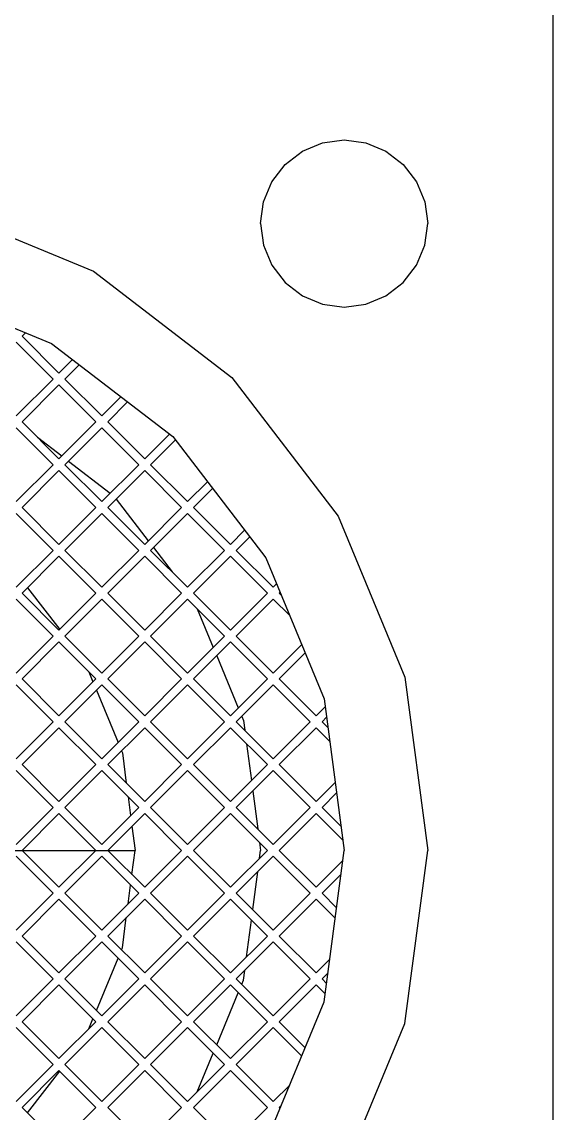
# Model space of a CAD drawing. Header units: inches. Extents: x 0 to 840, y -594 to 0.
# Drawn here: x 329.39 to 342.11, y -224.37 to -198.26 of the extents above; entities that cross this region are included whole.
import ezdxf

# ---------------------------------------------------------------- set-up
doc = ezdxf.new("R2010")
doc.units = ezdxf.units.IN
doc.header["$MEASUREMENT"] = 0

msp = doc.modelspace()

# ---------------------------------------------------------------- linework, layer by layer
at = {"color": 18, "true_color": 0x000000}
for p, q in [((342.106, -238.084), (342.106, -198.084)), ((342.106, -238.084), (342.106, -198.084)), ((342.106, -238.084), (342.106, -198.084)), ((342.106, -238.084), (342.106, -198.084)), ((336.106, -201.352), (336.588, -201.152)), ((336.106, -201.352), (336.588, -201.152)), ((336.588, -201.152), (337.106, -201.084)), ((336.588, -201.152), (337.106, -201.084)), ((337.106, -201.084), (337.624, -201.152)), ((337.106, -201.084), (337.624, -201.152)), ((337.624, -201.152), (338.106, -201.352)), ((337.624, -201.152), (338.106, -201.352)), ((335.692, -201.67), (336.106, -201.352)), ((335.692, -201.67), (336.106, -201.352)), ((338.106, -201.352), (338.52, -201.67)), ((338.106, -201.352), (338.52, -201.67)), ((335.374, -202.084), (335.692, -201.67)), ((335.374, -202.084), (335.692, -201.67)), ((338.52, -201.67), (338.838, -202.084)), ((338.52, -201.67), (338.838, -202.084)), ((335.174, -202.566), (335.374, -202.084)), ((335.174, -202.566), (335.374, -202.084)), ((338.838, -202.084), (339.038, -202.566)), ((338.838, -202.084), (339.038, -202.566)), ((327.248, -202.63), (331.106, -204.228)), ((327.248, -202.63), (331.106, -204.228)), ((335.106, -203.084), (335.174, -202.566)), ((335.106, -203.084), (335.174, -202.566)), ((339.038, -202.566), (339.106, -203.084)), ((339.038, -202.566), (339.106, -203.084)), ((335.106, -203.084), (335.174, -203.602)), ((335.106, -203.084), (335.174, -203.602)), ((339.038, -203.602), (339.106, -203.084)), ((339.038, -203.602), (339.106, -203.084)), ((335.174, -203.602), (335.374, -204.084)), ((335.174, -203.602), (335.374, -204.084)), ((338.838, -204.084), (339.038, -203.602)), ((338.838, -204.084), (339.038, -203.602)), ((335.374, -204.084), (335.692, -204.498)), ((335.374, -204.084), (335.692, -204.498)), ((338.52, -204.498), (338.838, -204.084)), ((338.52, -204.498), (338.838, -204.084)), ((331.106, -204.228), (334.42, -206.77)), ((331.106, -204.228), (334.42, -206.77)), ((326.73, -204.56), (330.106, -205.96)), ((326.73, -204.56), (330.106, -205.96)), ((335.692, -204.498), (336.106, -204.816)), ((335.692, -204.498), (336.106, -204.816)), ((338.106, -204.816), (338.52, -204.498)), ((338.106, -204.816), (338.52, -204.498)), ((336.106, -204.816), (336.588, -205.016)), ((336.106, -204.816), (336.588, -205.016)), ((337.624, -205.016), (338.106, -204.816)), ((337.624, -205.016), (338.106, -204.816)), ((336.588, -205.016), (337.106, -205.084)), ((336.588, -205.016), (337.106, -205.084)), ((337.106, -205.084), (337.624, -205.016)), ((337.106, -205.084), (337.624, -205.016)), ((329.4, -205.78), (329.48, -205.7)), ((329.4, -205.78), (329.48, -205.7)), ((329.258, -205.922), (330.142, -206.806)), ((329.258, -205.922), (330.142, -206.806)), ((329.4, -205.78), (330.284, -206.664)), ((329.4, -205.78), (330.284, -206.664)), ((330.106, -205.96), (333.006, -208.184)), ((330.106, -205.96), (333.006, -208.184)), ((330.284, -206.664), (330.606, -206.342)), ((330.284, -206.664), (330.606, -206.342)), ((330.424, -206.806), (330.766, -206.466)), ((330.424, -206.806), (330.766, -206.466)), ((329.258, -207.69), (330.142, -206.806)), ((329.258, -207.69), (330.142, -206.806)), ((330.424, -206.806), (331.308, -207.69)), ((330.424, -206.806), (331.308, -207.69)), ((334.42, -206.77), (336.962, -210.084)), ((334.42, -206.77), (336.962, -210.084)), ((329.4, -207.83), (330.284, -206.946)), ((329.4, -207.83), (330.284, -206.946)), ((330.284, -206.946), (331.168, -207.83)), ((330.284, -206.946), (331.168, -207.83)), ((331.308, -207.69), (331.766, -207.232)), ((331.308, -207.69), (331.766, -207.232)), ((331.45, -207.83), (331.926, -207.356)), ((331.45, -207.83), (331.926, -207.356)), ((329.4, -207.83), (330.284, -208.714)), ((329.4, -207.83), (330.284, -208.714)), ((330.284, -208.714), (331.168, -207.83)), ((330.284, -208.714), (331.168, -207.83)), ((331.45, -207.83), (332.334, -208.714)), ((331.45, -207.83), (332.334, -208.714)), ((329.258, -207.972), (330.142, -208.856)), ((329.258, -207.972), (330.142, -208.856)), ((330.424, -208.856), (331.308, -207.972)), ((330.424, -208.856), (331.308, -207.972)), ((331.308, -207.972), (332.192, -208.856)), ((331.308, -207.972), (332.192, -208.856)), ((332.334, -208.714), (332.926, -208.122)), ((332.334, -208.714), (332.926, -208.122)), ((329.768, -208.2), (330.352, -208.646)), ((329.768, -208.2), (330.352, -208.646)), ((329.768, -208.2), (330.352, -208.646)), ((329.768, -208.2), (330.352, -208.646)), ((332.476, -208.856), (333.068, -208.264)), ((332.476, -208.856), (333.068, -208.264)), ((333.006, -208.184), (335.23, -211.084)), ((333.006, -208.184), (333.006, -208.184)), ((333.006, -208.184), (335.23, -211.084)), ((333.006, -208.184), (333.006, -208.184)), ((329.258, -209.74), (330.142, -208.856)), ((329.258, -209.74), (330.142, -208.856)), ((330.424, -208.856), (331.308, -209.74)), ((330.424, -208.856), (331.308, -209.74)), ((330.512, -208.77), (331.512, -209.538)), ((330.512, -208.77), (331.512, -209.538)), ((330.512, -208.77), (331.512, -209.538)), ((330.512, -208.77), (331.512, -209.538)), ((331.308, -209.74), (332.192, -208.856)), ((331.308, -209.74), (332.192, -208.856)), ((332.476, -208.856), (333.36, -209.74)), ((332.476, -208.856), (333.36, -209.74)), ((329.4, -209.882), (330.284, -208.998)), ((329.4, -209.882), (330.284, -208.998)), ((330.284, -208.998), (331.168, -209.882)), ((330.284, -208.998), (331.168, -209.882)), ((331.45, -209.882), (332.334, -208.998)), ((331.45, -209.882), (332.334, -208.998)), ((332.334, -208.998), (333.218, -209.882)), ((332.334, -208.998), (333.218, -209.882)), ((333.36, -209.74), (333.834, -209.264)), ((333.36, -209.74), (333.834, -209.264)), ((333.5, -209.882), (333.958, -209.424)), ((333.5, -209.882), (333.958, -209.424)), ((331.652, -209.678), (332.42, -210.678)), ((331.652, -209.678), (332.42, -210.678)), ((331.652, -209.678), (332.42, -210.678)), ((331.652, -209.678), (332.42, -210.678)), ((329.4, -209.882), (330.284, -210.766)), ((329.4, -209.882), (330.284, -210.766)), ((330.284, -210.766), (331.168, -209.882)), ((330.284, -210.766), (331.168, -209.882)), ((331.45, -209.882), (332.334, -210.766)), ((331.45, -209.882), (332.334, -210.766)), ((332.334, -210.766), (333.218, -209.882)), ((332.334, -210.766), (333.218, -209.882)), ((333.5, -209.882), (334.384, -210.766)), ((333.5, -209.882), (334.384, -210.766)), ((329.258, -210.022), (330.142, -210.906)), ((329.258, -210.022), (330.142, -210.906)), ((330.424, -210.906), (331.308, -210.022)), ((330.424, -210.906), (331.308, -210.022)), ((331.308, -210.022), (332.192, -210.906)), ((331.308, -210.022), (332.192, -210.906)), ((332.476, -210.906), (333.36, -210.022)), ((332.476, -210.906), (333.36, -210.022)), ((333.36, -210.022), (334.244, -210.906)), ((333.36, -210.022), (334.244, -210.906)), ((336.962, -210.084), (338.56, -213.942)), ((336.962, -210.084), (338.56, -213.942)), ((334.384, -210.766), (334.724, -210.424)), ((334.384, -210.766), (334.724, -210.424)), ((334.526, -210.906), (334.848, -210.584)), ((334.526, -210.906), (334.848, -210.584)), ((329.258, -211.79), (330.142, -210.906)), ((329.258, -211.79), (330.142, -210.906)), ((330.424, -210.906), (331.308, -211.79)), ((330.424, -210.906), (331.308, -211.79)), ((331.308, -211.79), (332.192, -210.906)), ((331.308, -211.79), (332.192, -210.906)), ((332.476, -210.906), (333.36, -211.79)), ((332.476, -210.906), (333.36, -211.79)), ((332.544, -210.838), (332.99, -211.422)), ((332.544, -210.838), (332.99, -211.422)), ((332.544, -210.838), (332.99, -211.422)), ((332.544, -210.838), (332.99, -211.422)), ((333.36, -211.79), (334.244, -210.906)), ((333.36, -211.79), (334.244, -210.906)), ((334.526, -210.906), (335.41, -211.79)), ((334.526, -210.906), (335.41, -211.79)), ((329.4, -211.932), (330.284, -211.048)), ((329.4, -211.932), (330.284, -211.048)), ((330.284, -211.048), (331.168, -211.932)), ((330.284, -211.048), (331.168, -211.932)), ((331.45, -211.932), (332.334, -211.048)), ((331.45, -211.932), (332.334, -211.048)), ((332.334, -211.048), (333.218, -211.932)), ((332.334, -211.048), (333.218, -211.932)), ((333.5, -211.932), (334.384, -211.048)), ((333.5, -211.932), (334.384, -211.048)), ((334.384, -211.048), (335.268, -211.932)), ((334.384, -211.048), (335.268, -211.932)), ((335.23, -211.084), (336.63, -214.46)), ((335.23, -211.084), (336.63, -214.46)), ((335.41, -211.79), (335.49, -211.71)), ((335.41, -211.79), (335.49, -211.71)), ((329.4, -211.932), (330.284, -212.816)), ((329.4, -211.932), (330.284, -212.816)), ((329.532, -211.8), (330.3, -212.8)), ((329.532, -211.8), (330.3, -212.8)), ((330.284, -212.816), (331.168, -211.932)), ((330.284, -212.816), (331.168, -211.932)), ((331.45, -211.932), (332.334, -212.816)), ((331.45, -211.932), (332.334, -212.816)), ((332.334, -212.816), (333.218, -211.932)), ((332.334, -212.816), (333.218, -211.932)), ((333.5, -211.932), (334.384, -212.816)), ((333.5, -211.932), (334.384, -212.816)), ((334.384, -212.816), (335.268, -211.932)), ((334.384, -212.816), (335.268, -211.932)), ((335.552, -211.932), (335.572, -211.91)), ((335.552, -211.932), (335.572, -211.91)), ((335.552, -211.932), (335.604, -211.984)), ((335.552, -211.932), (335.604, -211.984)), ((329.258, -212.074), (330.142, -212.958)), ((329.258, -212.074), (330.142, -212.958)), ((330.424, -212.958), (331.308, -212.074)), ((330.424, -212.958), (331.308, -212.074)), ((331.308, -212.074), (332.192, -212.958)), ((331.308, -212.074), (332.192, -212.958)), ((332.476, -212.958), (333.36, -212.074)), ((332.476, -212.958), (333.36, -212.074)), ((333.36, -212.074), (334.244, -212.958)), ((333.36, -212.074), (334.244, -212.958)), ((333.59, -212.304), (333.972, -213.228)), ((333.59, -212.304), (333.972, -213.228)), ((333.59, -212.304), (333.972, -213.228)), ((333.59, -212.304), (333.972, -213.228)), ((334.526, -212.958), (335.41, -212.074)), ((334.526, -212.958), (335.41, -212.074)), ((335.41, -212.074), (335.804, -212.468)), ((335.41, -212.074), (335.804, -212.468)), ((329.258, -213.842), (330.142, -212.958)), ((329.258, -213.842), (330.142, -212.958)), ((330.424, -212.958), (331.308, -213.842)), ((330.424, -212.958), (331.308, -213.842)), ((331.308, -213.842), (332.192, -212.958)), ((331.308, -213.842), (332.192, -212.958)), ((332.476, -212.958), (333.36, -213.842)), ((332.476, -212.958), (333.36, -213.842)), ((333.36, -213.842), (334.244, -212.958)), ((333.36, -213.842), (334.244, -212.958)), ((334.526, -212.958), (335.41, -213.842)), ((334.526, -212.958), (335.41, -213.842)), ((329.4, -213.982), (330.284, -213.098)), ((329.4, -213.982), (330.284, -213.098)), ((330.284, -213.098), (331.168, -213.982)), ((330.284, -213.098), (331.168, -213.982)), ((331.45, -213.982), (332.334, -213.098)), ((331.45, -213.982), (332.334, -213.098)), ((332.334, -213.098), (333.218, -213.982)), ((332.334, -213.098), (333.218, -213.982)), ((333.5, -213.982), (334.384, -213.098)), ((333.5, -213.982), (334.384, -213.098)), ((334.384, -213.098), (335.268, -213.982)), ((334.384, -213.098), (335.268, -213.982)), ((335.41, -213.842), (336.09, -213.16)), ((335.41, -213.842), (336.09, -213.16)), ((334.056, -213.428), (334.574, -214.678)), ((334.056, -213.428), (334.574, -214.678)), ((334.056, -213.428), (334.574, -214.678)), ((334.056, -213.428), (334.574, -214.678)), ((335.552, -213.982), (336.174, -213.36)), ((335.552, -213.982), (336.174, -213.36)), ((330.994, -213.81), (331.096, -214.054)), ((330.994, -213.81), (331.096, -214.054)), ((329.258, -214.124), (330.142, -215.008)), ((329.258, -214.124), (330.142, -215.008)), ((329.4, -213.982), (330.284, -214.866)), ((329.4, -213.982), (330.284, -214.866)), ((330.284, -214.866), (331.168, -213.982)), ((330.284, -214.866), (331.168, -213.982)), ((330.424, -215.008), (331.308, -214.124)), ((330.424, -215.008), (331.308, -214.124)), ((331.308, -214.124), (332.192, -215.008)), ((331.308, -214.124), (332.192, -215.008)), ((331.45, -213.982), (332.334, -214.866)), ((331.45, -213.982), (332.334, -214.866)), ((332.334, -214.866), (333.218, -213.982)), ((332.334, -214.866), (333.218, -213.982)), ((332.476, -215.008), (333.36, -214.124)), ((332.476, -215.008), (333.36, -214.124)), ((333.36, -214.124), (334.244, -215.008)), ((333.36, -214.124), (334.244, -215.008)), ((333.5, -213.982), (334.384, -214.866)), ((333.5, -213.982), (334.384, -214.866)), ((334.384, -214.866), (335.268, -213.982)), ((334.384, -214.866), (335.268, -213.982)), ((334.526, -215.008), (335.41, -214.124)), ((334.526, -215.008), (335.41, -214.124)), ((335.41, -214.124), (336.294, -215.008)), ((335.41, -214.124), (336.294, -215.008)), ((335.552, -213.982), (336.436, -214.866)), ((335.552, -213.982), (336.436, -214.866)), ((338.56, -213.942), (339.106, -218.084)), ((338.56, -213.942), (339.106, -218.084)), ((331.178, -214.254), (331.696, -215.504)), ((331.178, -214.254), (331.696, -215.504)), ((336.436, -214.866), (336.654, -214.648)), ((336.436, -214.866), (336.654, -214.648)), ((336.63, -214.46), (337.106, -218.084)), ((336.63, -214.46), (337.106, -218.084)), ((334.656, -214.878), (334.698, -214.978)), ((334.656, -214.878), (334.698, -214.978)), ((334.656, -214.878), (334.698, -214.978)), ((334.656, -214.878), (334.698, -214.978)), ((336.576, -215.008), (336.686, -214.898)), ((336.576, -215.008), (336.686, -214.898)), ((329.258, -215.892), (330.142, -215.008)), ((329.258, -215.892), (330.142, -215.008)), ((329.4, -216.034), (330.284, -215.15)), ((329.4, -216.034), (330.284, -215.15)), ((330.284, -215.15), (331.168, -216.034)), ((330.284, -215.15), (331.168, -216.034)), ((330.424, -215.008), (331.308, -215.892)), ((330.424, -215.008), (331.308, -215.892)), ((331.308, -215.892), (332.192, -215.008)), ((331.308, -215.892), (332.192, -215.008)), ((331.45, -216.034), (332.334, -215.15)), ((331.45, -216.034), (332.334, -215.15)), ((332.334, -215.15), (333.218, -216.034)), ((332.334, -215.15), (333.218, -216.034)), ((332.476, -215.008), (333.36, -215.892)), ((332.476, -215.008), (333.36, -215.892)), ((333.36, -215.892), (334.244, -215.008)), ((333.36, -215.892), (334.244, -215.008)), ((333.5, -216.034), (334.384, -215.15)), ((333.5, -216.034), (334.384, -215.15)), ((334.384, -215.15), (335.268, -216.034)), ((334.384, -215.15), (335.268, -216.034)), ((334.526, -215.008), (335.41, -215.892)), ((334.526, -215.008), (335.41, -215.892)), ((334.698, -214.978), (334.728, -215.21)), ((334.698, -214.978), (334.728, -215.21)), ((334.698, -214.978), (334.728, -215.21)), ((334.698, -214.978), (334.728, -215.21)), ((335.41, -215.892), (336.294, -215.008)), ((335.41, -215.892), (336.294, -215.008)), ((335.552, -216.034), (336.436, -215.15)), ((335.552, -216.034), (336.436, -215.15)), ((336.436, -215.15), (336.762, -215.478)), ((336.436, -215.15), (336.762, -215.478)), ((336.576, -215.008), (336.72, -215.152)), ((336.576, -215.008), (336.72, -215.152)), ((334.77, -215.536), (334.886, -216.416)), ((334.77, -215.536), (334.886, -216.416)), ((334.77, -215.536), (334.886, -216.416)), ((334.77, -215.536), (334.886, -216.416)), ((331.778, -215.704), (331.8, -215.754)), ((331.778, -215.704), (331.8, -215.754)), ((331.8, -215.754), (331.894, -216.478)), ((331.8, -215.754), (331.894, -216.478)), ((329.258, -216.174), (330.142, -217.058)), ((329.258, -216.174), (330.142, -217.058)), ((329.4, -216.034), (330.284, -216.918)), ((329.4, -216.034), (330.284, -216.918)), ((330.284, -216.918), (331.168, -216.034)), ((330.284, -216.918), (331.168, -216.034)), ((330.424, -217.058), (331.308, -216.174)), ((330.424, -217.058), (331.308, -216.174)), ((331.308, -216.174), (332.192, -217.058)), ((331.308, -216.174), (332.192, -217.058)), ((331.45, -216.034), (332.334, -216.918)), ((331.45, -216.034), (332.334, -216.918)), ((332.334, -216.918), (333.218, -216.034)), ((332.334, -216.918), (333.218, -216.034)), ((332.476, -217.058), (333.36, -216.174)), ((332.476, -217.058), (333.36, -216.174)), ((333.36, -216.174), (334.244, -217.058)), ((333.36, -216.174), (334.244, -217.058)), ((333.5, -216.034), (334.384, -216.918)), ((333.5, -216.034), (334.384, -216.918)), ((334.384, -216.918), (335.268, -216.034)), ((334.384, -216.918), (335.268, -216.034)), ((334.526, -217.058), (335.41, -216.174)), ((334.526, -217.058), (335.41, -216.174)), ((335.41, -216.174), (336.294, -217.058)), ((335.41, -216.174), (336.294, -217.058)), ((335.552, -216.034), (336.436, -216.918)), ((335.552, -216.034), (336.436, -216.918)), ((336.436, -216.918), (336.892, -216.46)), ((336.436, -216.918), (336.892, -216.46)), ((334.92, -216.666), (335.038, -217.572)), ((334.92, -216.666), (335.038, -217.572)), ((334.92, -216.666), (335.038, -217.572)), ((334.92, -216.666), (335.038, -217.572)), ((336.576, -217.058), (336.926, -216.71)), ((336.576, -217.058), (336.926, -216.71)), ((331.938, -216.804), (331.996, -217.254)), ((331.938, -216.804), (331.996, -217.254)), ((329.258, -217.942), (330.142, -217.058)), ((329.258, -217.942), (330.142, -217.058)), ((329.4, -218.084), (330.284, -217.2)), ((329.4, -218.084), (330.284, -217.2)), ((330.284, -217.2), (331.168, -218.084)), ((330.284, -217.2), (331.168, -218.084)), ((330.424, -217.058), (331.308, -217.942)), ((330.424, -217.058), (331.308, -217.942)), ((331.308, -217.942), (332.192, -217.058)), ((331.308, -217.942), (332.192, -217.058)), ((331.45, -218.084), (332.334, -217.2)), ((331.45, -218.084), (332.334, -217.2)), ((332.334, -217.2), (333.218, -218.084)), ((332.334, -217.2), (333.218, -218.084)), ((332.476, -217.058), (333.36, -217.942)), ((332.476, -217.058), (333.36, -217.942)), ((333.36, -217.942), (334.244, -217.058)), ((333.36, -217.942), (334.244, -217.058)), ((333.5, -218.084), (334.384, -217.2)), ((333.5, -218.084), (334.384, -217.2)), ((334.384, -217.2), (335.268, -218.084)), ((334.384, -217.2), (335.268, -218.084)), ((334.526, -217.058), (335.41, -217.942)), ((334.526, -217.058), (335.41, -217.942)), ((335.41, -217.942), (336.294, -217.058)), ((335.41, -217.942), (336.294, -217.058)), ((335.552, -218.084), (336.436, -217.2)), ((335.552, -218.084), (336.436, -217.2)), ((336.436, -217.2), (337.074, -217.838)), ((336.436, -217.2), (337.074, -217.838)), ((336.576, -217.058), (337.032, -217.512)), ((336.576, -217.058), (337.032, -217.512)), ((332.03, -217.504), (332.106, -218.084)), ((332.03, -217.504), (332.106, -218.084)), ((335.082, -217.898), (335.106, -218.084)), ((335.082, -217.898), (335.106, -218.084)), ((335.082, -217.898), (335.106, -218.084)), ((335.082, -217.898), (335.106, -218.084)), ((325.298, -218.084), (332.106, -218.084)), ((325.298, -218.084), (332.106, -218.084)), ((329.258, -218.226), (330.142, -219.11)), ((329.258, -218.226), (330.142, -219.11)), ((329.4, -218.084), (330.284, -218.968)), ((329.4, -218.084), (330.284, -218.968)), ((330.284, -218.968), (331.168, -218.084)), ((330.284, -218.968), (331.168, -218.084)), ((330.424, -219.11), (331.308, -218.226)), ((330.424, -219.11), (331.308, -218.226)), ((331.308, -218.226), (332.192, -219.11)), ((331.308, -218.226), (332.192, -219.11)), ((331.45, -218.084), (332.334, -218.968)), ((331.45, -218.084), (332.334, -218.968)), ((332.03, -218.664), (332.106, -218.084)), ((332.03, -218.664), (332.106, -218.084)), ((332.334, -218.968), (333.218, -218.084)), ((332.334, -218.968), (333.218, -218.084)), ((332.476, -219.11), (333.36, -218.226)), ((332.476, -219.11), (333.36, -218.226)), ((333.36, -218.226), (334.244, -219.11)), ((333.36, -218.226), (334.244, -219.11)), ((333.5, -218.084), (334.384, -218.968)), ((333.5, -218.084), (334.384, -218.968)), ((334.384, -218.968), (335.268, -218.084)), ((334.384, -218.968), (335.268, -218.084)), ((334.526, -219.11), (335.41, -218.226)), ((334.526, -219.11), (335.41, -218.226)), ((335.082, -218.27), (335.106, -218.084)), ((335.082, -218.27), (335.106, -218.084)), ((335.082, -218.27), (335.106, -218.084)), ((335.082, -218.27), (335.106, -218.084)), ((335.41, -218.226), (336.294, -219.11)), ((335.41, -218.226), (336.294, -219.11)), ((335.552, -218.084), (336.436, -218.968)), ((335.552, -218.084), (336.436, -218.968)), ((336.63, -221.708), (337.106, -218.084)), ((336.63, -221.708), (337.106, -218.084)), ((338.56, -222.224), (339.106, -218.084)), ((338.56, -222.224), (339.106, -218.084)), ((336.436, -218.968), (337.074, -218.328)), ((336.436, -218.968), (337.074, -218.328)), ((334.92, -219.502), (335.038, -218.596)), ((334.92, -219.502), (335.038, -218.596)), ((334.92, -219.502), (335.038, -218.596)), ((334.92, -219.502), (335.038, -218.596)), ((336.576, -219.11), (337.032, -218.654)), ((336.576, -219.11), (337.032, -218.654)), ((331.938, -219.364), (331.996, -218.914)), ((331.938, -219.364), (331.996, -218.914)), ((329.258, -219.994), (330.142, -219.11)), ((329.258, -219.994), (330.142, -219.11)), ((329.4, -220.134), (330.284, -219.25)), ((329.4, -220.134), (330.284, -219.25)), ((330.284, -219.25), (331.168, -220.134)), ((330.284, -219.25), (331.168, -220.134)), ((330.424, -219.11), (331.308, -219.994)), ((330.424, -219.11), (331.308, -219.994)), ((331.308, -219.994), (332.192, -219.11)), ((331.308, -219.994), (332.192, -219.11)), ((331.45, -220.134), (332.334, -219.25)), ((331.45, -220.134), (332.334, -219.25)), ((332.334, -219.25), (333.218, -220.134)), ((332.334, -219.25), (333.218, -220.134)), ((332.476, -219.11), (333.36, -219.994)), ((332.476, -219.11), (333.36, -219.994)), ((333.36, -219.994), (334.244, -219.11)), ((333.36, -219.994), (334.244, -219.11)), ((333.5, -220.134), (334.384, -219.25)), ((333.5, -220.134), (334.384, -219.25)), ((334.384, -219.25), (335.268, -220.134)), ((334.384, -219.25), (335.268, -220.134)), ((334.526, -219.11), (335.41, -219.994)), ((334.526, -219.11), (335.41, -219.994)), ((335.41, -219.994), (336.294, -219.11)), ((335.41, -219.994), (336.294, -219.11)), ((335.552, -220.134), (336.436, -219.25)), ((335.552, -220.134), (336.436, -219.25)), ((336.436, -219.25), (336.892, -219.708)), ((336.436, -219.25), (336.892, -219.708)), ((336.576, -219.11), (336.926, -219.458)), ((336.576, -219.11), (336.926, -219.458)), ((331.8, -220.414), (331.894, -219.69)), ((331.8, -220.414), (331.894, -219.69)), ((334.77, -220.632), (334.886, -219.752)), ((334.77, -220.632), (334.886, -219.752)), ((334.77, -220.632), (334.886, -219.752)), ((334.77, -220.632), (334.886, -219.752)), ((329.4, -220.134), (330.284, -221.018)), ((329.4, -220.134), (330.284, -221.018)), ((330.284, -221.018), (331.168, -220.134)), ((330.284, -221.018), (331.168, -220.134)), ((331.45, -220.134), (332.334, -221.018)), ((331.45, -220.134), (332.334, -221.018)), ((332.334, -221.018), (333.218, -220.134)), ((332.334, -221.018), (333.218, -220.134)), ((333.5, -220.134), (334.384, -221.018)), ((333.5, -220.134), (334.384, -221.018)), ((334.384, -221.018), (335.268, -220.134)), ((334.384, -221.018), (335.268, -220.134)), ((335.552, -220.134), (336.436, -221.018)), ((335.552, -220.134), (336.436, -221.018)), ((329.258, -220.276), (330.142, -221.16)), ((329.258, -220.276), (330.142, -221.16)), ((330.424, -221.16), (331.308, -220.276)), ((330.424, -221.16), (331.308, -220.276)), ((331.308, -220.276), (332.192, -221.16)), ((331.308, -220.276), (332.192, -221.16)), ((332.476, -221.16), (333.36, -220.276)), ((332.476, -221.16), (333.36, -220.276)), ((333.36, -220.276), (334.244, -221.16)), ((333.36, -220.276), (334.244, -221.16)), ((334.526, -221.16), (335.41, -220.276)), ((334.526, -221.16), (335.41, -220.276)), ((335.41, -220.276), (336.294, -221.16)), ((335.41, -220.276), (336.294, -221.16)), ((331.778, -220.464), (331.8, -220.414)), ((331.778, -220.464), (331.8, -220.414)), ((331.178, -221.914), (331.696, -220.664)), ((331.178, -221.914), (331.696, -220.664)), ((336.436, -221.018), (336.762, -220.69)), ((336.436, -221.018), (336.762, -220.69)), ((329.258, -222.044), (330.142, -221.16)), ((329.258, -222.044), (330.142, -221.16)), ((330.424, -221.16), (331.308, -222.044)), ((330.424, -221.16), (331.308, -222.044)), ((331.308, -222.044), (332.192, -221.16)), ((331.308, -222.044), (332.192, -221.16)), ((332.476, -221.16), (333.36, -222.044)), ((332.476, -221.16), (333.36, -222.044)), ((333.36, -222.044), (334.244, -221.16)), ((333.36, -222.044), (334.244, -221.16)), ((334.526, -221.16), (335.41, -222.044)), ((334.526, -221.16), (335.41, -222.044)), ((334.698, -221.19), (334.728, -220.958)), ((334.698, -221.19), (334.728, -220.958)), ((334.698, -221.19), (334.728, -220.958)), ((334.698, -221.19), (334.728, -220.958)), ((335.41, -222.044), (336.294, -221.16)), ((335.41, -222.044), (336.294, -221.16)), ((336.576, -221.16), (336.72, -221.016)), ((336.576, -221.16), (336.72, -221.016)), ((336.576, -221.16), (336.686, -221.27)), ((336.576, -221.16), (336.686, -221.27)), ((329.4, -222.186), (330.284, -221.302)), ((329.4, -222.186), (330.284, -221.302)), ((330.284, -221.302), (331.168, -222.186)), ((330.284, -221.302), (331.168, -222.186)), ((331.45, -222.186), (332.334, -221.302)), ((331.45, -222.186), (332.334, -221.302)), ((332.334, -221.302), (333.218, -222.186)), ((332.334, -221.302), (333.218, -222.186)), ((333.5, -222.186), (334.384, -221.302)), ((333.5, -222.186), (334.384, -221.302)), ((334.384, -221.302), (335.268, -222.186)), ((334.384, -221.302), (335.268, -222.186)), ((334.656, -221.29), (334.698, -221.19)), ((334.656, -221.29), (334.698, -221.19)), ((334.656, -221.29), (334.698, -221.19)), ((334.656, -221.29), (334.698, -221.19)), ((335.552, -222.186), (336.436, -221.302)), ((335.552, -222.186), (336.436, -221.302)), ((336.436, -221.302), (336.654, -221.52)), ((336.436, -221.302), (336.654, -221.52)), ((334.056, -222.74), (334.574, -221.49)), ((334.056, -222.74), (334.574, -221.49)), ((334.056, -222.74), (334.574, -221.49)), ((334.056, -222.74), (334.574, -221.49)), ((335.23, -225.084), (336.63, -221.708)), ((335.23, -225.084), (336.63, -221.708)), ((329.4, -222.186), (330.284, -223.068)), ((329.4, -222.186), (330.284, -223.068)), ((330.284, -223.068), (331.168, -222.186)), ((330.284, -223.068), (331.168, -222.186)), ((330.994, -222.358), (331.096, -222.114)), ((330.994, -222.358), (331.096, -222.114)), ((331.45, -222.186), (332.334, -223.068)), ((331.45, -222.186), (332.334, -223.068)), ((332.334, -223.068), (333.218, -222.186)), ((332.334, -223.068), (333.218, -222.186)), ((333.5, -222.186), (334.384, -223.068)), ((333.5, -222.186), (334.384, -223.068)), ((334.384, -223.068), (335.268, -222.186)), ((334.384, -223.068), (335.268, -222.186)), ((335.552, -222.186), (336.174, -222.808)), ((335.552, -222.186), (336.174, -222.808)), ((336.962, -226.084), (338.56, -222.224)), ((336.962, -226.084), (338.56, -222.224)), ((329.258, -222.326), (330.142, -223.21)), ((329.258, -222.326), (330.142, -223.21)), ((330.424, -223.21), (331.308, -222.326)), ((330.424, -223.21), (331.308, -222.326)), ((331.308, -222.326), (332.192, -223.21)), ((331.308, -222.326), (332.192, -223.21)), ((332.476, -223.21), (333.36, -222.326)), ((332.476, -223.21), (333.36, -222.326)), ((333.36, -222.326), (334.244, -223.21)), ((333.36, -222.326), (334.244, -223.21)), ((334.526, -223.21), (335.41, -222.326)), ((334.526, -223.21), (335.41, -222.326)), ((335.41, -222.326), (336.09, -223.008)), ((335.41, -222.326), (336.09, -223.008)), ((333.59, -223.864), (333.972, -222.94)), ((333.59, -223.864), (333.972, -222.94)), ((333.59, -223.864), (333.972, -222.94)), ((333.59, -223.864), (333.972, -222.94)), ((329.258, -224.094), (330.142, -223.21)), ((329.258, -224.094), (330.142, -223.21)), ((330.424, -223.21), (331.308, -224.094)), ((330.424, -223.21), (331.308, -224.094)), ((331.308, -224.094), (332.192, -223.21)), ((331.308, -224.094), (332.192, -223.21)), ((332.476, -223.21), (333.36, -224.094)), ((332.476, -223.21), (333.36, -224.094)), ((333.36, -224.094), (334.244, -223.21)), ((333.36, -224.094), (334.244, -223.21)), ((334.526, -223.21), (335.41, -224.094)), ((334.526, -223.21), (335.41, -224.094)), ((329.4, -224.236), (330.284, -223.352)), ((329.4, -224.236), (330.284, -223.352)), ((329.532, -224.368), (330.3, -223.368)), ((329.532, -224.368), (330.3, -223.368)), ((330.284, -223.352), (331.168, -224.236)), ((330.284, -223.352), (331.168, -224.236)), ((331.45, -224.236), (332.334, -223.352)), ((331.45, -224.236), (332.334, -223.352)), ((332.334, -223.352), (333.218, -224.236)), ((332.334, -223.352), (333.218, -224.236)), ((333.5, -224.236), (334.384, -223.352)), ((333.5, -224.236), (334.384, -223.352)), ((334.384, -223.352), (335.268, -224.236)), ((334.384, -223.352), (335.268, -224.236)), ((335.41, -224.094), (335.804, -223.7)), ((335.41, -224.094), (335.804, -223.7)), ((329.4, -224.236), (330.284, -225.12)), ((329.4, -224.236), (330.284, -225.12)), ((330.284, -225.12), (331.168, -224.236)), ((330.284, -225.12), (331.168, -224.236)), ((331.45, -224.236), (332.334, -225.12)), ((331.45, -224.236), (332.334, -225.12)), ((332.334, -225.12), (333.218, -224.236)), ((332.334, -225.12), (333.218, -224.236)), ((333.5, -224.236), (334.384, -225.12)), ((333.5, -224.236), (334.384, -225.12)), ((334.384, -225.12), (335.268, -224.236)), ((334.384, -225.12), (335.268, -224.236)), ((335.552, -224.236), (335.604, -224.184)), ((335.552, -224.236), (335.604, -224.184)), ((335.552, -224.236), (335.572, -224.258)), ((335.552, -224.236), (335.572, -224.258))]:
    msp.add_line(p, q, dxfattribs=at)

doc.saveas('drawing.dxf')
